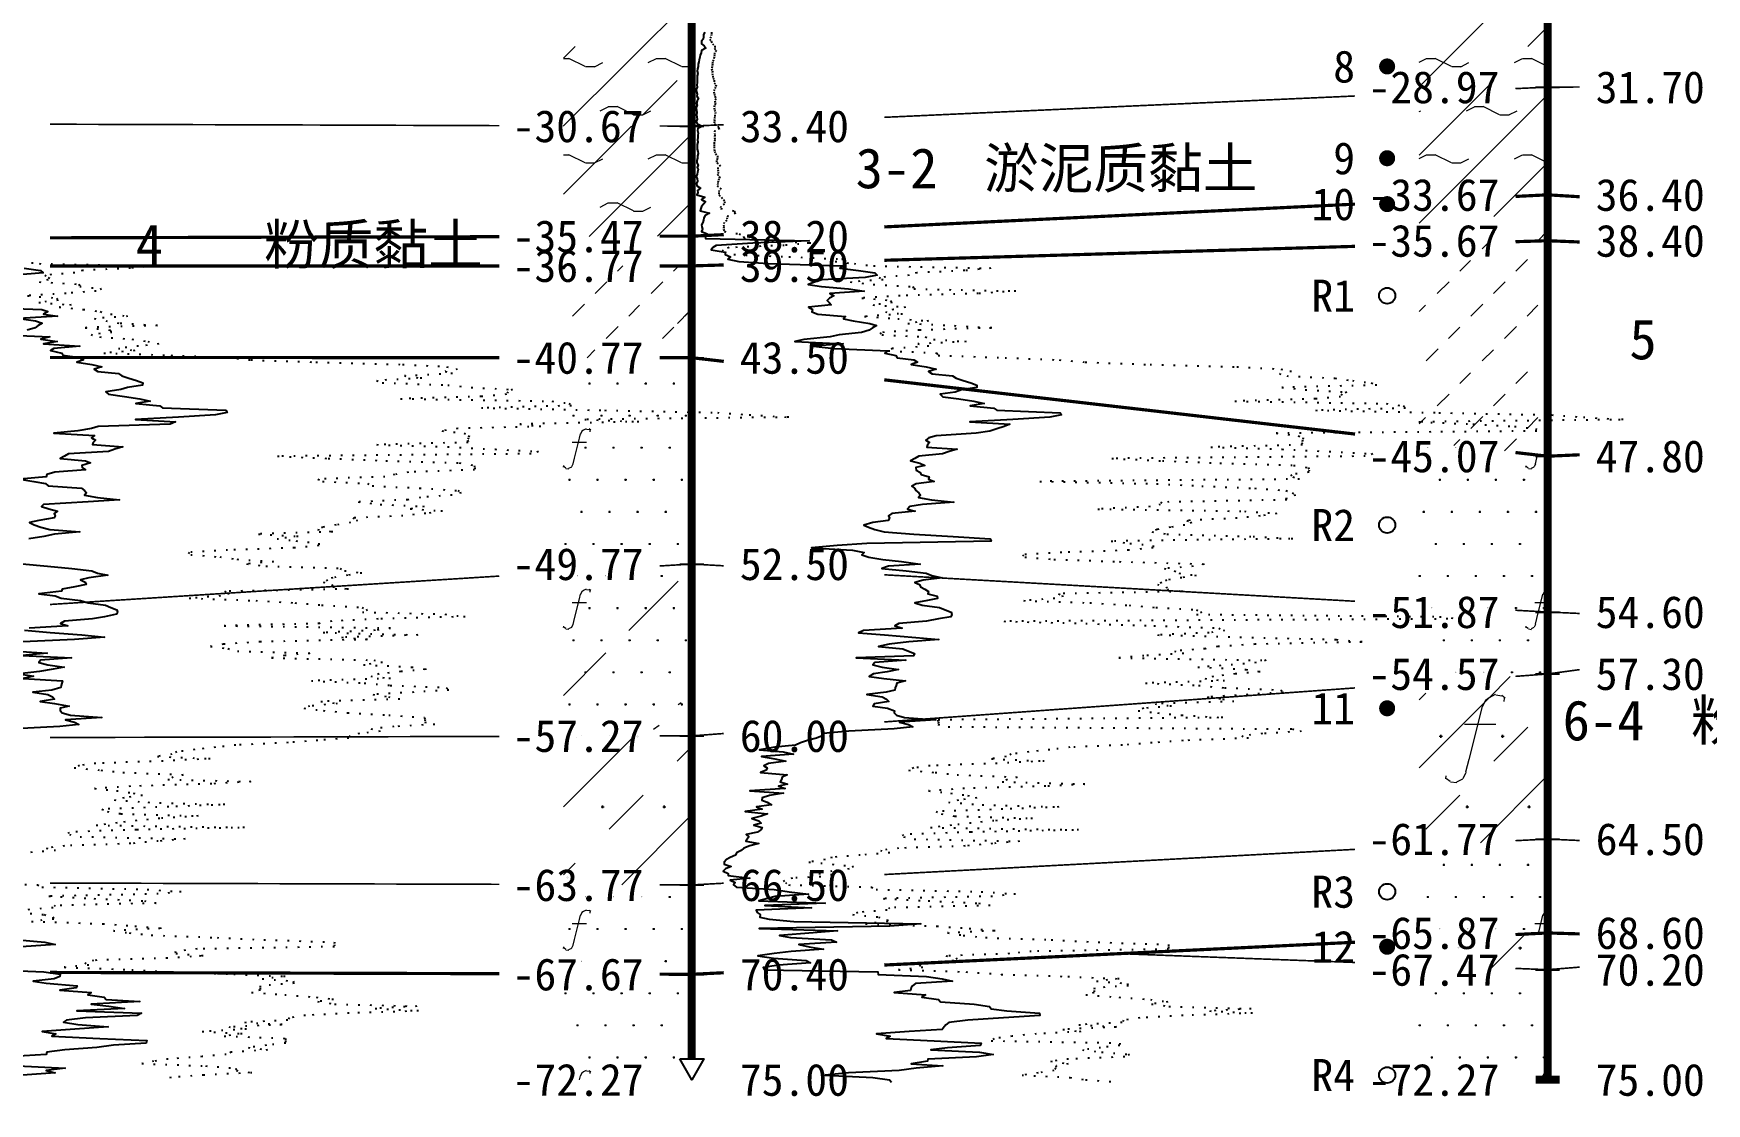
# Model space of a CAD drawing. Extents: x -37 to 3540, y -1485 to 297.
# Drawn here: x 554.8 to 659.1, y 109.1 to 175.8 of the extents above; entities that cross this region are included whole.
import ezdxf
from ezdxf.enums import TextEntityAlignment as Align

# ---------------------------------------------------------------- set-up
doc = ezdxf.new("R2010")
doc.units = 0
doc.linetypes.add('DOT', pattern=[6.35, 0, -6.35])
doc.layers.get('0').update_dxf_attribs({"linetype": 'CONTINUOUS'})
for name, color, linetype in [('CURVE', 200, 'CONTINUOUS'), ('HOLE', 41, 'CONTINUOUS'), ('SAMPLE', 1, 'CONTINUOUS'), ('STRATUM', 241, 'CONTINUOUS')]:
    doc.layers.add(name, color=color, linetype=linetype)
doc.layers.add('HATCH', color=7, linetype='CONTINUOUS', lineweight=13)
doc.styles.add('ST', font='')
doc.styles.get('ST').set_extended_font_data('SimSun')
pattern_1 = [(45, (468.7487, 0), (-4.24264, 4.24264), [10, 0]), (45, (469.8097, -3.182), (-2.12132, 6.36396), [3, -3]), (26.565, (469.8228, -0.2536), (5.999823, 5.999812), [0.567, -12.849]), (0, (469.256, -0.2536), (0, 6), [0.567, -5.433]), (26.565, (467.1674, 0), (5.999823, 5.999812), [0.567, -12.849]), (0, (467.6745, 0.2536), (0, 6), [0.567, -5.433]), (153.435, (469.2558, -0.2536), (-5.999818, -5e-06), [1.134, -12.2826]), (26.565, (472.8228, 2.7464), (5.999823, 5.999812), [0.567, -12.849]), (0, (472.256, 2.7464), (0, 6), [0.567, -5.433]), (26.565, (470.1674, 3), (5.999823, 5.999812), [0.567, -12.849]), (0, (470.6745, 3.2536), (0, 6), [0.567, -5.433]), (153.435, (472.2558, 2.7464), (-5.999818, -5e-06), [1.134, -12.2826])]
pattern_2 = [(45, (468.7487, 0), (-2.12132, 2.12132), [10, 0]), (26.565, (469.8228, -0.2536), (5.999823, 5.999812), [0.567, -12.849]), (0, (469.256, -0.2536), (0, 6), [0.567, -5.433]), (26.565, (467.1674, 0), (5.999823, 5.999812), [0.567, -12.849]), (0, (467.6745, 0.2536), (0, 6), [0.567, -5.433]), (153.435, (469.2558, -0.2536), (-5.999818, -5e-06), [1.134, -12.2826]), (26.565, (472.8228, 2.7464), (5.999823, 5.999812), [0.567, -12.849]), (0, (472.256, 2.7464), (0, 6), [0.567, -5.433]), (26.565, (470.1674, 3), (5.999823, 5.999812), [0.567, -12.849]), (0, (470.6745, 3.2536), (0, 6), [0.567, -5.433]), (153.435, (472.2558, 2.7464), (-5.999818, -5e-06), [1.134, -12.2826])]
pattern_3 = [(45, (468.7487, 0), (-6e-07, 6.99998), [0.9473, -8.9522]), (45, (470.1487, 1.4), (-6e-07, 6.99998), [0.9869, -8.9126]), (45, (471.5487, 2.8), (-6e-07, 6.99998), [1.06018, -8.83931]), (45, (472.9487, 4.2), (-6e-07, 6.99998), [0.94918, -8.95032]), (45, (474.3487, 5.6), (-6e-07, 6.99998), [1.0365, -8.863]), (45, (472.2487, 0), (-6e-07, 6.99998), [1.01335, -8.88615]), (45, (473.6487, 1.4), (-6e-07, 6.99998), [1.07896, -12.12037]), (45, (475.0487, 2.8), (-6e-07, 6.99998), [0.99882, -8.90067]), (45, (469.4487, 4.2), (-4e-07, 6.99998), [1.05533, -8.84416]), (45, (470.8487, 5.6), (-4e-07, 6.99998), [1.0365, -8.863])]
pattern_4 = [(82.875, (467.914, -1.206), (0.000369, 10.0001764), [0.0893, -80.5337]), (143.13, (468.015, -1.2818), (-29.999964, 20.000054), [0.12627, -49.87373]), (172.875, (468.1923, -1.304), (-70.0002457, 9.9996603), [0.17857, -80.44443]), (206.565, (468.3707, -1.2147), (-9.999705, -9.99969), [0.19954, -22.16046]), (243.435, (468.46, -1.0363), (9e-06, -9.9997), [0.19954, -22.16146]), (255.964, (468.5493, -0.679), (-0.0002, -9.999501), [0.36813, -40.86287]), (255.964, (468.8593, 0.561), (-0.0002, -9.999501), [1.27838, -39.95262]), (255.964, (468.9278, 0.835), (-0.0002, -9.999501), [0.28235, -40.94865]), (216.87, (469.118, 1.0892), (-9.999982, -10.000018), [0.12627, -49.87373]), (243.435, (469.017, 1.0135), (9e-06, -9.9997), [0.19954, -22.16146]), (206.565, (469.2965, 1.1785), (-9.999705, -9.99969), [0.19954, -22.16046]), (172.875, (469.4737, 1.1563), (-70.0002457, 9.9996603), [0.17857, -80.44443]), (143.13, (469.5747, 1.0806), (-29.999964, 20.000054), [0.12627, -49.87373]), (82.875, (469.5636, 0.992), (0.000369, 10.0001764), [0.0893, -80.5337]), (0, (468.419, 0.34), (0, 10), [0.89286, -9.10714]), (0, (468.7737, 0), (1, 2), [0, -1.75]), (0, (468.7487, 0.025), (1, 2), [0, -1.75]), (0, (468.7487, 0), (1, 2), [0, -1.75]), (0, (468.7237, 0), (1, 2), [0, -1.75]), (0, (468.7487, -0.025), (1, 2), [0, -1.75])]
pattern_5 = [(45, (468.7487, 0), (-4.24264, 4.24264), [10, 0]), (45, (469.8097, -3.182), (-2.12132, 6.36396), [3, -3])]
pattern_6 = [(82.875, (466.9125, -2.6533), (0.000812, 22.000388), [0.1964, -177.1742]), (143.13, (467.1348, -2.82), (-65.99992, 44.00012), [0.2778, -109.7222]), (172.875, (467.5246, -2.8687), (-154.00054, 21.999253), [0.3929, -176.9777]), (206.565, (467.917, -2.672), (-21.99935, -21.9993), [0.439, -48.753]), (243.435, (468.114, -2.28), (2e-05, -21.99933), [0.439, -48.7552]), (255.964, (468.31, -1.494), (-0.00044, -21.9989), [0.8099, -89.8983]), (255.964, (468.992, 1.2344), (-0.00044, -21.9989), [2.8124, -87.8958]), (255.964, (469.1427, 1.837), (-0.00044, -21.9989), [0.6212, -90.087]), (216.87, (469.5613, 2.3963), (-21.99996, -22.00004), [0.2778, -109.7222]), (243.435, (469.339, 2.23), (2e-05, -21.99933), [0.439, -48.7552]), (206.565, (469.954, 2.593), (-21.99935, -21.9993), [0.439, -48.753]), (172.875, (470.3437, 2.544), (-154.00054, 21.999253), [0.3929, -176.9777]), (143.13, (470.566, 2.3772), (-65.99992, 44.00012), [0.2778, -109.7222]), (82.875, (470.5416, 2.1823), (0.000812, 22.000388), [0.1964, -177.1742]), (0, (468.023, 0.748), (0, 22), [1.9643, -20.0357]), (0, (468.8037, 0), (2.2, 4.4), [0, -3.85]), (0, (468.7487, 0.055), (2.2, 4.4), [0, -3.85]), (0, (468.7487, 0), (2.2, 4.4), [0, -3.85]), (0, (468.6937, 0), (2.2, 4.4), [0, -3.85]), (0, (468.7487, -0.055), (2.2, 4.4), [0, -3.85])]

# ---------------------------------------------------------------- blocks, each defined once
blk = doc.blocks.new('SampleSoilUndisturbed')
at = {"const_width": 0.5}
blk.add_lwpolyline([(-0.25, 0, 1), (0.25, 0, 1)], format="xyb", close=True, dxfattribs=at)
blk = doc.blocks.new('SampleSoilDisturbed')
blk.add_circle((0, 0), 0.5)

msp = doc.modelspace()

# ---------------------------------------------------------------- hatches: boundary and pattern name
at = {"layer": 'HATCH'}
h = msp.add_hatch(dxfattribs=at)
h.set_pattern_fill('YNFNT', color=251, style=0)
h.set_pattern_definition(pattern_1)
h.paths.add_polyline_path([(649.23, 191.76), (641.23, 191.05), (641.23, 172.11), (649.23, 172.47)])
h.paths.add_polyline_path([(637.16, 170.98), (646.71, 170.98), (646.71, 173.91), (637.16, 173.91)], flags=9)
h.paths.add_polyline_path([(637.16, 190.27), (646.71, 190.27), (646.71, 193.19), (637.16, 193.19)], flags=9)
h = msp.add_hatch(dxfattribs=at)
h.set_pattern_fill('YNFNT', color=251, style=0)
h.set_pattern_definition(pattern_1)
h.paths.add_polyline_path([(595.88, 187.04), (595.13, 187.04), (587.88, 187.04), (587.88, 170.06), (595.88, 170.04)])
h.paths.add_polyline_path([(583.81, 168.55), (593.37, 168.55), (593.37, 171.48), (583.81, 171.48)], flags=9)
h.paths.add_polyline_path([(583.81, 185.55), (593.37, 185.55), (593.37, 188.48), (583.81, 188.48)], flags=9)
h = msp.add_hatch(dxfattribs=at)
h.set_pattern_fill('YNNT', color=251, style=0)
h.set_pattern_definition(pattern_2)
h.paths.add_polyline_path([(649.23, 172.47), (641.23, 172.11), (641.23, 165.37), (649.23, 165.76)])
h.paths.add_polyline_path([(637.16, 164.27), (646.71, 164.27), (646.71, 167.2), (637.16, 167.2)], flags=9)
h.paths.add_polyline_path([(637.16, 170.98), (646.71, 170.98), (646.71, 173.91), (637.16, 173.91)], flags=9)
h = msp.add_hatch(dxfattribs=at)
h.set_pattern_fill('YNNT', color=251, style=0)
h.set_pattern_definition(pattern_2)
h.paths.add_polyline_path([(595.88, 170.04), (587.88, 170.06), (587.88, 163.16), (595.88, 163.18)])
h.paths.add_polyline_path([(583.81, 161.69), (593.37, 161.69), (593.37, 164.63), (583.81, 164.63)], flags=9)
h.paths.add_polyline_path([(583.81, 168.55), (593.37, 168.55), (593.37, 171.48), (583.81, 171.48)], flags=9)
h = msp.add_hatch(dxfattribs=at)
h.set_pattern_fill('FZNT', color=32, style=0)
h.set_pattern_definition(pattern_5)
h.paths.add_polyline_path([(649.23, 165.76), (641.23, 165.37), (641.23, 162.66), (649.23, 162.9)])
h.paths.add_polyline_path([(637.16, 161.41), (646.71, 161.41), (646.71, 164.34), (637.16, 164.34)], flags=9)
h.paths.add_polyline_path([(637.16, 164.27), (646.71, 164.27), (646.71, 167.2), (637.16, 167.2)], flags=9)
h = msp.add_hatch(dxfattribs=at)
h.set_pattern_fill('NZFT', color=52, style=0)
h.set_pattern_definition(pattern_3)
h.paths.add_polyline_path([(649.23, 162.9), (641.23, 162.66), (641.23, 150.39), (649.23, 149.47)])
h.paths.add_polyline_path([(637.16, 147.98), (646.71, 147.98), (646.71, 150.91), (637.16, 150.91)], flags=9)
h.paths.add_polyline_path([(637.16, 161.41), (646.71, 161.41), (646.71, 164.34), (637.16, 164.34)], flags=9)
h = msp.add_hatch(dxfattribs=at)
h.set_pattern_fill('NZFT', color=52, style=0)
h.set_pattern_definition(pattern_3)
h.paths.add_polyline_path([(595.88, 161.33), (595.13, 161.33), (587.88, 161.33), (587.88, 155.61), (595.88, 155.61)])
h.paths.add_polyline_path([(583.81, 154.12), (593.37, 154.12), (593.37, 157.06), (583.81, 157.06)], flags=9)
h.paths.add_polyline_path([(583.81, 159.84), (593.37, 159.84), (593.37, 162.77), (583.81, 162.77)], flags=9)
h = msp.add_hatch(dxfattribs=at)
h.set_pattern_fill('FS', color=142, style=0)
h.set_pattern_definition(pattern_4)
h.paths.add_polyline_path([(595.88, 155.61), (595.13, 155.61), (587.88, 155.61), (587.88, 142.25), (595.88, 142.75)])
h.paths.add_polyline_path([(583.81, 141.27), (593.37, 141.27), (593.37, 144.2), (583.81, 144.2)], flags=9)
h.paths.add_polyline_path([(583.81, 154.12), (593.37, 154.12), (593.37, 157.06), (583.81, 157.06)], flags=9)
h = msp.add_hatch(dxfattribs=at)
h.set_pattern_fill('FS', color=142, style=0)
h.set_pattern_definition(pattern_4)
h.paths.add_polyline_path([(649.23, 149.47), (641.23, 150.39), (641.23, 140.21), (649.23, 139.76)])
h.paths.add_polyline_path([(637.16, 138.27), (646.71, 138.27), (646.71, 141.2), (637.16, 141.2)], flags=9)
h.paths.add_polyline_path([(637.16, 147.98), (646.71, 147.98), (646.71, 150.91), (637.16, 150.91)], flags=9)
h = msp.add_hatch(dxfattribs=at)
h.set_pattern_fill('FS', color=142, style=0)
h.set_pattern_definition(pattern_4)
h.paths.add_polyline_path([(595.88, 142.75), (587.88, 142.25), (587.88, 132.02), (595.88, 132.04)])
h.paths.add_polyline_path([(583.82, 130.56), (593.37, 130.56), (593.37, 133.46), (583.82, 133.46)], flags=9)
h.paths.add_polyline_path([(583.81, 141.27), (593.37, 141.27), (593.37, 144.2), (583.81, 144.2)], flags=9)
h = msp.add_hatch(dxfattribs=at)
h.set_pattern_fill('SZFT', color=142, scale=2.2, style=0)
h.set_pattern_definition([(45, (468.749, 0), (-2e-06, 15.39996), [4.3383, -17.4406]), (45, (474.937, 6.223), (-2e-06, 15.39996), [4.3861, -17.3928]), (45, (479.897, 11.181), (-2e-06, 15.39996), [3.9899, -17.789]), (26.565, (468.749, 7.7), (15.4, 15.4), [0.2123, -34.2231]), (36.8699, (470.2887, 9.24), (15.4, 15.4), [0.435, -76.565]), (315, (476.449, 15.347), (15.39996, 3e-06), [0.0727, -21.7062]), (26.565, (476.449, 0), (15.4, 15.4), [0.3184, -34.117]), (26.565, (477.989, 1.54), (15.4, 15.4), [0.2316, -34.2038]), (90, (478.759, 2.31), (-15.4, -1e-06), [0.0633, -15.3367]), (26.565, (479.529, 3.08), (15.4, 15.4), [0.2002, -68.6707]), (36.8699, (481.0687, 4.62), (15.4, 15.4), [0.2435, -76.7565]), (45, (482.609, 6.16), (-5e-07, 15.39996), [0.24, -21.5388]), (315, (483.96, 7.805), (15.39996, 3e-06), [0.0727, -21.7062]), (36.8699, (471.8287, 10.78), (15.4, 15.4), [0.2249, -76.7751]), (53.1301, (473.3687, 12.32), (30.8, 46.2), [0.2956, -76.7044]), (53.1301, (474.9087, 13.86), (30.8, 46.2), [0.2777, -76.7223])])
h.paths.add_polyline_path([(595.88, 142.75), (587.88, 142.25), (587.88, 132.02), (595.88, 132.04)])
h.paths.add_polyline_path([(583.82, 130.56), (593.37, 130.56), (593.37, 133.46), (583.82, 133.46)], flags=9)
h.paths.add_polyline_path([(583.81, 141.27), (593.37, 141.27), (593.37, 144.2), (583.81, 144.2)], flags=9)
h = msp.add_hatch(dxfattribs=at)
h.set_pattern_fill('FS', color=142, style=0)
h.set_pattern_definition(pattern_4)
h.paths.add_polyline_path([(649.23, 139.76), (641.23, 140.21), (641.23, 135.32), (649.23, 135.9)])
h.paths.add_polyline_path([(637.16, 134.42), (646.71, 134.42), (646.71, 137.32), (637.16, 137.32)], flags=9)
h.paths.add_polyline_path([(637.16, 138.27), (646.71, 138.27), (646.71, 141.2), (637.16, 141.2)], flags=9)
h = msp.add_hatch(dxfattribs=at)
h.set_pattern_fill('FZNT', color=32, style=0)
h.set_pattern_definition(pattern_5)
h.paths.add_polyline_path([(649.23, 135.9), (641.23, 135.32), (641.23, 125.18), (649.23, 125.61)])
h.paths.add_polyline_path([(637.16, 124.12), (646.71, 124.12), (646.71, 127.06), (637.16, 127.06)], flags=9)
h.paths.add_polyline_path([(637.16, 134.42), (646.71, 134.42), (646.71, 137.32), (637.16, 137.32)], flags=9)
h = msp.add_hatch(dxfattribs=at)
h.set_pattern_fill('FS', color=32, scale=2.2, style=0)
h.set_pattern_definition(pattern_6)
h.paths.add_polyline_path([(649.23, 135.9), (641.23, 135.32), (641.23, 125.18), (649.23, 125.61)])
h.paths.add_polyline_path([(637.16, 124.12), (646.71, 124.12), (646.71, 127.06), (637.16, 127.06)], flags=9)
h.paths.add_polyline_path([(637.16, 134.42), (646.71, 134.42), (646.71, 137.32), (637.16, 137.32)], flags=9)
h = msp.add_hatch(dxfattribs=at)
h.set_pattern_fill('FZNT', color=32, style=0)
h.set_pattern_definition(pattern_5)
h.paths.add_polyline_path([(595.88, 132.04), (587.88, 132.02), (587.88, 122.78), (595.88, 122.75)])
h.paths.add_polyline_path([(583.81, 121.27), (593.37, 121.27), (593.37, 124.2), (583.81, 124.2)], flags=9)
h.paths.add_polyline_path([(583.82, 130.56), (593.37, 130.56), (593.37, 133.46), (583.82, 133.46)], flags=9)
h = msp.add_hatch(dxfattribs=at)
h.set_pattern_fill('FS', color=32, scale=2.2, style=0)
h.set_pattern_definition(pattern_6)
h.paths.add_polyline_path([(595.88, 132.04), (587.88, 132.02), (587.88, 122.78), (595.88, 122.75)])
h.paths.add_polyline_path([(583.81, 121.27), (593.37, 121.27), (593.37, 124.2), (583.81, 124.2)], flags=9)
h.paths.add_polyline_path([(583.82, 130.56), (593.37, 130.56), (593.37, 133.46), (583.82, 133.46)], flags=9)
h = msp.add_hatch(dxfattribs=at)
h.set_pattern_fill('FS', color=142, style=0)
h.set_pattern_definition(pattern_4)
h.paths.add_polyline_path([(649.23, 125.61), (641.23, 125.18), (641.23, 119.37), (649.23, 119.76)])
h.paths.add_polyline_path([(637.16, 118.27), (646.71, 118.27), (646.71, 121.2), (637.16, 121.2)], flags=9)
h.paths.add_polyline_path([(637.16, 124.12), (646.71, 124.12), (646.71, 127.06), (637.16, 127.06)], flags=9)
h = msp.add_hatch(dxfattribs=at)
h.set_pattern_fill('FS', color=142, style=0)
h.set_pattern_definition(pattern_4)
h.paths.add_polyline_path([(595.88, 122.75), (587.88, 122.78), (587.88, 117.21), (595.88, 117.18)])
h.paths.add_polyline_path([(583.81, 115.69), (593.37, 115.69), (593.37, 118.63), (583.81, 118.63)], flags=9)
h.paths.add_polyline_path([(583.81, 121.27), (593.37, 121.27), (593.37, 124.2), (583.81, 124.2)], flags=9)
h = msp.add_hatch(dxfattribs=at)
h.set_pattern_fill('FZNT', color=32, style=0)
h.set_pattern_definition(pattern_5)
h.paths.add_polyline_path([(649.23, 119.76), (641.23, 119.37), (641.23, 117.77), (649.23, 117.47)])
h.paths.add_polyline_path([(637.16, 115.98), (646.71, 115.98), (646.71, 118.91), (637.16, 118.91)], flags=9)
h.paths.add_polyline_path([(637.16, 118.27), (646.71, 118.27), (646.71, 121.2), (637.16, 121.2)], flags=9)
h = msp.add_hatch(dxfattribs=at)
h.set_pattern_fill('FS', color=32, scale=2.2, style=0)
h.set_pattern_definition(pattern_6)
h.paths.add_polyline_path([(649.23, 119.76), (641.23, 119.37), (641.23, 117.77), (649.23, 117.47)])
h.paths.add_polyline_path([(637.16, 115.98), (646.71, 115.98), (646.71, 118.91), (637.16, 118.91)], flags=9)
h.paths.add_polyline_path([(637.16, 118.27), (646.71, 118.27), (646.71, 121.2), (637.16, 121.2)], flags=9)
h = msp.add_hatch(dxfattribs=at)
h.set_pattern_fill('FS', color=142, style=0)
h.set_pattern_definition(pattern_4)
h.paths.add_polyline_path([(649.23, 117.47), (641.23, 117.77), (641.23, 110.61), (649.23, 110.61)])
h.paths.add_polyline_path([(637.16, 109.13), (646.71, 109.13), (646.71, 112.03), (637.16, 112.03)], flags=9)
h.paths.add_polyline_path([(637.16, 115.98), (646.71, 115.98), (646.71, 118.91), (637.16, 118.91)], flags=9)
h = msp.add_hatch(dxfattribs=at)
h.set_pattern_fill('FS', color=142, style=0)
h.set_pattern_definition(pattern_4)
h.paths.add_polyline_path([(595.88, 117.18), (587.88, 117.21), (587.88, 110.61), (595.88, 110.61), (595.13, 111.91), (595.88, 111.91)])
h.paths.add_polyline_path([(583.82, 109.13), (593.37, 109.13), (593.37, 112.03), (583.82, 112.03)], flags=9)
h.paths.add_polyline_path([(583.81, 115.69), (593.37, 115.69), (593.37, 118.63), (583.81, 118.63)], flags=9)

# ---------------------------------------------------------------- linework, layer by layer
at = {"layer": 'CURVE', "color": 30, "linetype": 'Continuous'}
for points in [[(596.69, 175.9), (596.61, 175.76), (596.61, 175.61), (596.6, 175.47), (596.5, 175.33), (596.5, 175.18), (596.65, 175.04), (596.77, 174.9), (596.5, 174.75), (596.47, 174.61), (596.4, 174.47), (596.38, 174.33), (596.34, 174.18), (596.32, 174.04), (596.28, 173.9), (596.29, 173.76), (596.24, 173.61), (596.22, 173.47), (596.27, 173.33), (596.21, 173.18), (596.21, 173.04), (596.23, 172.9), (596.21, 172.75), (596.19, 172.61), (596.21, 172.47), (596.16, 172.33), (596.18, 172.18), (596.23, 172.04), (596.19, 171.9), (596.3, 171.75), (596.21, 171.61), (596.18, 171.47), (596.22, 171.33), (596.14, 171.18), (596.18, 171.04), (596.2, 170.9), (596.18, 170.75), (596.2, 170.61), (596.22, 170.47), (596.15, 170.33), (596.21, 170.18), (596.56, 170.04), (596.27, 169.9), (596.25, 169.76), (596.29, 169.61), (596.26, 169.47), (596.26, 169.33), (596.25, 169.18), (596.26, 169.04), (596.22, 168.9), (596.23, 168.76), (596.22, 168.61), (596.27, 168.47), (596.28, 168.33), (596.24, 168.18), (596.25, 168.04), (596.2, 167.9), (596.2, 167.75), (596.28, 167.61), (596.23, 167.47), (596.29, 167.33), (596.25, 167.18), (596.23, 167.04), (596.15, 166.9), (596.21, 166.75), (596.24, 166.61), (596.18, 166.47), (596.19, 166.33), (596.42, 166.18), (596.24, 166.04), (596.26, 165.9), (596.2, 165.75), (596.7, 165.61), (596.48, 165.47), (596.73, 165.33), (596.62, 165.18), (596.48, 165.04), (596.44, 164.9), (596.4, 164.76), (596.99, 164.61), (596.71, 164.47), (596.64, 164.33), (596.61, 164.18), (596.58, 164.04), (596.49, 163.9), (596.51, 163.76), (596.56, 163.61), (596.48, 163.47), (596.85, 163.33), (596.72, 163.18), (596.75, 163.04), (603.2, 162.9), (599.69, 162.75), (597.4, 162.61), (597.19, 162.47), (597.09, 162.33), (597.97, 162.18), (597.97, 162.04), (598.3, 161.9), (598.14, 161.75), (598.81, 161.61), (600.65, 161.47), (605.27, 161.33), (605.11, 161.18), (606.27, 161.04), (607.29, 160.9), (607.45, 160.75), (606.69, 160.61), (603.99, 160.47), (603.6, 160.33), (603.13, 160.18), (603.98, 160.04), (605.65, 159.9), (606.63, 159.76), (604.5, 159.61), (604.73, 159.47), (604.47, 159.33), (604.32, 159.18), (604.44, 159.04), (604.57, 158.9), (603.16, 158.76), (603.4, 158.61), (603.36, 158.47), (603.74, 158.33), (605.47, 158.18), (605.34, 158.04), (605.95, 157.9), (606.98, 157.75), (607.39, 157.61), (607.14, 157.47), (606.95, 157.33), (606.46, 157.18), (605.07, 157.04), (604.51, 156.9), (602.87, 156.75), (602.31, 156.61), (605.32, 156.47), (603.48, 156.33), (604.73, 156.18), (608.11, 156.04), (607.91, 155.9), (608.61, 155.75), (608.68, 155.61), (609.72, 155.47), (609.96, 155.33), (609.55, 155.18), (610.49, 155.04), (611.11, 154.9), (610.63, 154.76), (610.86, 154.61), (612.14, 154.47), (612.36, 154.33), (612.8, 154.18), (613.27, 154.04), (613.66, 153.9), (613.65, 153.76), (612.7, 153.61), (612.3, 153.47), (611.36, 153.33), (611.53, 153.18), (612.53, 153.04), (613.47, 152.9), (614.12, 152.75), (613.24, 152.61), (614.72, 152.47), (614.89, 152.33), (618.84, 152.18), (618.93, 152.04), (618.2, 151.9), (615.89, 151.75), (613.21, 151.61), (615.71, 151.47), (615.36, 151.33), (614.89, 151.18), (614.46, 151.04), (613.61, 150.9), (611.12, 150.75), (610.66, 150.61), (610.47, 150.47), (610.71, 150.33), (610.58, 150.18), (610.53, 150.04), (612.42, 149.9), (611.92, 149.76), (611.52, 149.61), (610.04, 149.47), (609.79, 149.33), (609.51, 149.18), (610.1, 149.04), (610.41, 148.9), (609.86, 148.76), (609.88, 148.61), (610.09, 148.47), (610.19, 148.33), (610.69, 148.18), (610.64, 148.04), (610.99, 147.9), (609.87, 147.75), (609.6, 147.61), (609.76, 147.47), (609.85, 147.33), (610.03, 147.18), (610.15, 147.04), (610.02, 146.9), (610.83, 146.75), (612.22, 146.61), (610.26, 146.47), (609.48, 146.33), (609.34, 146.18), (609.8, 146.04), (608.35, 145.9), (608.14, 145.75), (608.21, 145.61), (608.13, 145.47), (607.18, 145.33), (606.6, 145.18), (606.89, 145.04), (607.3, 144.9), (607.87, 144.76), (609.73, 144.61), (612.17, 144.47), (614.49, 144.33), (614.55, 144.18), (606.79, 144.04), (604.94, 143.9), (603.34, 143.76), (605.9, 143.61), (606.62, 143.47), (606.49, 143.33), (606.92, 143.18), (607.8, 143.04), (608.95, 142.9), (610.12, 142.75), (608.14, 142.61), (607.73, 142.47), (609.25, 142.33), (610.49, 142.18), (610.85, 142.04), (611.49, 141.9), (610.3, 141.75), (609.79, 141.61), (610.08, 141.47), (610.14, 141.33), (610.42, 141.18), (610.63, 141.04), (610.6, 140.9), (611.19, 140.75), (611.21, 140.61), (610.58, 140.47), (609.79, 140.33), (610.25, 140.18), (611.33, 140.04), (611.68, 139.9), (612.05, 139.76), (612.09, 139.61), (612.03, 139.47), (611.27, 139.33), (610.52, 139.18), (608.79, 139.04), (608.54, 138.9), (609, 138.76), (606.59, 138.61), (606.28, 138.47), (607.9, 138.33), (609.86, 138.18), (611.28, 138.04), (609.41, 137.9), (608.18, 137.75), (607.53, 137.61), (609.04, 137.47), (609.39, 137.33), (609.76, 137.18), (609.71, 137.04), (606.14, 136.9), (609.22, 136.75), (607.29, 136.61), (607.18, 136.47), (607.75, 136.33), (608.76, 136.18), (608.07, 136.04), (607.22, 135.9), (606.95, 135.75), (607.85, 135.61), (609.21, 135.47), (608.66, 135.33), (608.62, 135.18), (608.57, 135.04), (608.55, 134.9), (608, 134.76), (606.8, 134.61), (607.75, 134.47), (608.03, 134.33), (608.17, 134.18), (607.26, 134.04), (607.16, 133.9), (608.08, 133.76), (608.52, 133.61), (608.51, 133.47), (608.64, 133.33), (609.15, 133.18), (611.1, 133.04), (608.84, 132.9), (609.4, 132.75), (609.67, 132.61), (608.49, 132.47), (605.68, 132.33), (604.07, 132.18), (604.01, 132.04), (603.65, 131.9), (603.09, 131.75), (602.67, 131.61), (602.36, 131.47), (601.06, 131.33), (600.1, 131.18), (601.58, 131.04), (602.22, 130.9), (600.24, 130.75), (601.07, 130.61), (601.75, 130.47), (600.67, 130.33), (600.37, 130.18), (600.58, 130.04), (600.52, 129.9), (600.16, 129.76), (601.82, 129.61), (601.51, 129.47), (601.48, 129.33), (601.39, 129.18), (601.85, 129.04), (601.29, 128.9), (601.7, 128.76), (599.5, 128.61), (601.6, 128.47), (600.73, 128.33), (600.27, 128.18), (600.25, 128.04), (600.59, 127.9), (600.86, 127.75), (599.92, 127.61), (600.28, 127.47), (599.21, 127.33), (600.6, 127.18), (600.21, 127.04), (599.62, 126.9), (600.07, 126.75), (600.21, 126.61), (599.75, 126.47), (600.27, 126.33), (600.18, 126.18), (599.98, 126.04), (599.28, 125.9), (599.44, 125.75), (599.33, 125.61), (599.25, 125.47), (600.07, 125.33), (599.5, 125.18), (599.13, 125.04), (598.97, 124.9), (598.67, 124.76), (598.61, 124.61), (598.28, 124.47), (598.05, 124.33), (597.9, 124.18), (597.91, 124.04), (598.34, 123.9), (597.99, 123.75), (597.85, 123.61), (598.15, 123.47), (598.15, 123.33), (599.51, 123.18), (598.28, 123.04), (598.58, 122.9), (598.49, 122.75), (598.67, 122.61), (601.02, 122.47), (601.96, 122.33), (603.16, 122.18), (601.08, 122.04), (600.61, 121.9), (600.06, 121.76), (604.2, 121.61), (600.43, 121.47), (603.35, 121.33), (599.89, 121.18), (599.96, 121.04), (600.15, 120.9), (600.13, 120.75), (600.7, 120.61), (602.24, 120.47), (610.17, 120.33), (608.23, 120.18), (600.08, 120.04), (604.96, 119.9), (603.45, 119.76), (601.36, 119.61), (602.04, 119.47), (604.6, 119.33), (604.91, 119.18), (602.55, 119.04), (603.2, 118.9), (604.1, 118.75), (602.07, 118.61), (601.03, 118.47), (600, 118.33), (600.98, 118.18), (603.01, 118.04), (603.29, 117.9), (601.29, 117.75), (600.34, 117.61), (600.41, 117.47), (607.48, 117.33), (607.5, 117.18), (610.51, 117.04), (611.5, 116.9), (612.14, 116.76), (609.82, 116.61), (609.65, 116.47), (609.57, 116.33), (609.52, 116.18), (608.49, 116.04), (610.45, 115.9), (610.23, 115.75), (611.26, 115.61), (611.38, 115.47), (613.48, 115.33), (614.45, 115.18), (614.55, 115.04), (615.53, 114.9), (617.56, 114.76), (617.59, 114.61), (615.31, 114.47), (613.09, 114.33), (611.9, 114.18), (611.73, 114.04), (611.61, 113.9), (611.5, 113.75), (609.43, 113.61), (607.39, 113.47), (608.25, 113.33), (608, 113.18), (610.99, 113.04), (613.92, 112.9), (613.87, 112.75), (611.83, 112.61), (610.79, 112.47), (613.81, 112.33), (614.68, 112.18), (613.63, 112.04), (610.59, 111.9), (610.57, 111.76), (609.55, 111.61), (611.54, 111.47), (609.88, 111.33), (608.82, 111.18), (605.65, 111.04), (604.2, 110.9), (607.16, 110.75), (608.2, 110.61), (608.33, 110.47)], [(554.27, 161.19), (555.29, 161.05), (555.45, 160.9), (553.69, 160.76)], [(551.4, 158.76), (555.36, 158.62), (555.74, 158.48), (555.47, 158.33), (556.34, 158.19), (553.95, 158.05), (554.98, 157.9), (555.39, 157.76), (555.14, 157.62), (554.95, 157.48), (554.46, 157.33)], [(552.51, 157.05), (555.87, 156.9), (555.31, 156.76), (556.32, 156.62), (555.48, 156.47), (557.73, 156.33), (556.11, 156.19), (555.91, 156.05), (556.61, 155.9), (556.68, 155.76), (557.72, 155.62), (557.96, 155.47), (557.55, 155.33), (558.49, 155.19), (559.11, 155.05), (558.63, 154.9), (558.86, 154.76), (560.14, 154.62), (560.36, 154.47), (560.8, 154.33), (561.27, 154.19), (561.66, 154.05), (561.65, 153.9), (560.7, 153.76), (560.3, 153.62), (559.36, 153.48), (559.53, 153.33), (560.53, 153.19), (561.47, 153.05), (562.12, 152.9), (561.24, 152.76), (562.72, 152.62), (562.89, 152.48), (566.84, 152.33), (566.93, 152.19), (566.2, 152.05), (563.89, 151.9), (561.21, 151.76), (563.71, 151.62), (563.36, 151.47), (558.89, 151.33), (558.46, 151.19), (557.61, 151.05), (556.12, 150.9), (558.66, 150.76), (558.47, 150.62), (558.71, 150.47), (558.58, 150.33), (558.53, 150.19), (560.42, 150.05), (559.92, 149.9), (559.52, 149.76), (557.04, 149.62), (556.79, 149.47), (556.51, 149.33), (558.1, 149.19), (558.41, 149.05), (557.86, 148.9), (557.88, 148.76), (558.09, 148.62), (556.19, 148.48), (555.69, 148.33), (555.64, 148.19), (553.99, 148.05), (554.87, 147.9), (555.6, 147.76), (555.76, 147.62), (557.85, 147.48), (558.03, 147.33), (558.15, 147.19), (558.02, 147.05), (558.83, 146.9), (560.22, 146.76), (558.26, 146.62), (555.48, 146.47), (555.34, 146.33), (555.8, 146.19), (556.35, 146.05), (556.14, 145.9), (556.21, 145.76), (556.13, 145.62), (555.18, 145.47), (554.6, 145.33), (554.89, 145.19), (555.3, 145.05), (555.87, 144.9), (557.73, 144.76), (556.17, 144.62), (555.49, 144.47), (554.55, 144.33)], [(554.14, 142.76), (555.73, 142.62), (557.25, 142.48), (558.49, 142.33), (558.85, 142.19), (559.49, 142.05), (558.3, 141.9), (557.79, 141.76), (558.08, 141.62), (558.14, 141.47), (557.42, 141.33), (556.63, 141.19), (556.6, 141.05), (555.19, 140.9), (556.21, 140.76), (556.58, 140.62), (557.79, 140.47), (558.25, 140.33), (559.33, 140.19), (559.68, 140.05), (560.05, 139.9), (560.09, 139.76), (560.03, 139.62), (559.27, 139.47), (558.52, 139.33), (556.79, 139.19), (556.54, 139.05), (557, 138.9), (554.59, 138.76)], [(554.28, 138.62), (555.9, 138.48), (557.86, 138.33), (559.28, 138.19), (557.41, 138.05), (554.18, 137.9)], [(553.76, 137.33), (555.71, 137.19), (554.14, 137.05), (557.22, 136.9), (555.29, 136.76), (555.18, 136.62), (555.75, 136.47), (556.76, 136.33), (556.07, 136.19), (555.22, 136.05), (553.95, 135.9), (554.85, 135.76), (554.21, 135.62), (556.66, 135.47), (556.62, 135.33), (556.57, 135.19), (556.55, 135.05), (556, 134.9), (554.8, 134.76), (555.75, 134.62), (556.03, 134.47), (556.17, 134.33), (555.26, 134.19), (556.16, 134.05), (557.08, 133.9), (556.52, 133.76), (556.51, 133.62), (556.64, 133.48), (557.15, 133.33), (559.1, 133.19), (556.84, 133.05), (557.4, 132.9), (557.67, 132.76), (556.49, 132.62), (553.68, 132.48)], [(553.91, 119.33), (555.55, 119.19), (556.2, 119.05), (554.1, 118.9)], [(552.48, 117.47), (555.5, 117.33), (556.51, 117.19), (556.5, 117.05), (556.14, 116.9), (554.82, 116.76), (555.65, 116.62), (557.57, 116.47), (557.52, 116.33), (556.49, 116.19), (558.45, 116.05), (558.23, 115.9), (559.26, 115.76), (559.38, 115.62), (561.48, 115.48), (558.45, 115.33), (559.55, 115.19), (560.53, 115.05), (557.56, 114.9), (561.59, 114.76), (561.31, 114.62), (558.09, 114.47), (556.9, 114.33), (556.73, 114.19), (557.61, 114.05), (559.5, 113.9), (557.43, 113.76), (555.39, 113.62), (556.25, 113.48), (556, 113.33), (558.99, 113.19), (561.92, 113.05), (561.87, 112.9), (559.83, 112.76), (558.79, 112.62), (556.81, 112.47), (555.68, 112.33), (555.63, 112.19), (553.59, 112.05)], [(553.88, 111.47), (556.82, 111.33), (555.65, 111.19), (556.2, 111.05), (554.16, 110.9)]]:
    msp.add_lwpolyline(points, dxfattribs=at)
at = {"layer": 'CURVE', "color": 100, "linetype": 'DOT', "ltscale": 0.1}
for points in [[(597.12, 175.9), (597.11, 175.76), (597.07, 175.61), (597.02, 175.47), (597.09, 175.33), (597.17, 175.18), (597.32, 175.04), (597.31, 174.9), (597.42, 174.75), (597.3, 174.61), (597.31, 174.47), (597.28, 174.33), (597.24, 174.18), (597.17, 174.04), (597.17, 173.9), (597.15, 173.76), (597.11, 173.61), (597.17, 173.47), (597.15, 173.33), (597.19, 173.18), (597.21, 173.04), (597.27, 172.9), (597.29, 172.75), (597.4, 172.61), (597.36, 172.47), (597.3, 172.33), (597.25, 172.18), (597.28, 172.04), (597.33, 171.9), (597.4, 171.75), (597.32, 171.61), (597.36, 171.47), (597.3, 171.33), (597.27, 171.18), (597.3, 171.04), (597.36, 170.9), (597.33, 170.75), (597.32, 170.61), (597.27, 170.47), (597.3, 170.33), (597.27, 170.18), (597.51, 170.04), (597.63, 169.9), (597.33, 169.76), (597.3, 169.61), (597.32, 169.47), (597.3, 169.33), (597.32, 169.18), (597.29, 169.04), (597.28, 168.9), (597.27, 168.76), (597.28, 168.61), (597.3, 168.47), (597.37, 168.33), (597.48, 168.18), (597.48, 168.04), (597.42, 167.9), (597.44, 167.75), (597.67, 167.61), (597.5, 167.47), (597.51, 167.33), (597.55, 167.18), (597.47, 167.04), (597.63, 166.9), (597.57, 166.75), (597.53, 166.61), (597.51, 166.47), (597.47, 166.33), (597.71, 166.18), (597.6, 166.04), (597.57, 165.9), (597.57, 165.75), (597.74, 165.61), (597.86, 165.47), (597.95, 165.33), (597.92, 165.18), (597.7, 165.04), (597.67, 164.9), (598.52, 164.76), (598.63, 164.61), (598.13, 164.47), (598.1, 164.33), (598.06, 164.18), (597.9, 164.04), (597.87, 163.9), (597.89, 163.76), (597.86, 163.61), (597.91, 163.47), (598.83, 163.33), (599.11, 163.18), (599.13, 163.04), (600.87, 162.9), (603.3, 162.75), (601.65, 162.61), (598.21, 162.47), (597.77, 162.33), (597.93, 162.18), (598.51, 162.04), (601.94, 161.9), (605.32, 161.75), (604.83, 161.61), (606, 161.47), (607.21, 161.33), (614.53, 161.18), (612.9, 161.04), (609.91, 160.9), (609.43, 160.75), (607.56, 160.61), (607.82, 160.47), (605.76, 160.33), (607.2, 160.18), (609.67, 160.04), (609.73, 159.9), (616.09, 159.76), (613.76, 159.61), (608.88, 159.47), (606.48, 159.33), (608.28, 159.18), (608.38, 159.04), (607.18, 158.9), (609.2, 158.76), (608.45, 158.61), (607.95, 158.47), (609.01, 158.33), (606.66, 158.18), (608.72, 158.04), (610.64, 157.9), (609.35, 157.75), (612.25, 157.61), (614.59, 157.47), (610.07, 157.33), (607.63, 157.18), (607.74, 157.04), (610.44, 156.9), (610.96, 156.75), (612.98, 156.61), (609.97, 156.47), (610.66, 156.33), (608.4, 156.18), (608.14, 156.04), (611.17, 155.9), (611.24, 155.75), (615.41, 155.61), (618.79, 155.47), (620.4, 155.33), (624.45, 155.18), (629.86, 155.04), (632.6, 154.9), (633.27, 154.76), (632.51, 154.61), (632.97, 154.47), (635.97, 154.33), (637.06, 154.18), (638.24, 154.04), (638.59, 153.9), (632.67, 153.76), (634.13, 153.61), (636.71, 153.47), (636.42, 153.33), (636.33, 153.18), (634.77, 153.04), (629.73, 152.9), (639.17, 152.75), (640.23, 152.61), (640.38, 152.47), (634.77, 152.33), (642.45, 152.18), (649.48, 152.04), (651.46, 151.9), (653.94, 151.75), (641.21, 151.61), (644.58, 151.47), (647.17, 151.33), (648.47, 151.18), (649.3, 151.04), (632.31, 150.9), (633.69, 150.75), (634, 150.61), (633.96, 150.47), (633.91, 150.33), (633.95, 150.18), (628.24, 150.04), (632.67, 149.9), (635.62, 149.76), (638.33, 149.61), (637.87, 149.47), (622.07, 149.33), (625.22, 149.18), (628.81, 149.04), (633.39, 148.9), (634.31, 148.76), (634.36, 148.61), (634.35, 148.47), (633.23, 148.33), (633.36, 148.18), (633.76, 148.04), (617.58, 147.9), (624.86, 147.75), (627.67, 147.61), (630.96, 147.47), (632.92, 147.33), (633.31, 147.18), (633.51, 147.04), (632.94, 146.9), (632.98, 146.75), (625.18, 146.61), (625.09, 146.47), (624.46, 146.33), (621.2, 146.18), (630.33, 146.04), (632.35, 145.9), (631.31, 145.75), (629.88, 145.61), (626.75, 145.47), (627.05, 145.33), (626.62, 145.18), (625.72, 145.04), (624.89, 144.9), (624.56, 144.76), (625.5, 144.61), (630.87, 144.47), (633.35, 144.33), (622.03, 144.18), (623.2, 144.04), (624.64, 143.9), (624.64, 143.76), (623.12, 143.61), (618.95, 143.47), (616.5, 143.33), (616.65, 143.18), (618.46, 143.04), (622.53, 142.9), (627.82, 142.75), (627.13, 142.61), (625.34, 142.47), (625.96, 142.33), (626.24, 142.18), (627.32, 142.04), (626.43, 141.9), (625.5, 141.75), (625.18, 141.61), (624.91, 141.47), (625.45, 141.33), (625.51, 141.18), (626.49, 141.04), (618.75, 140.9), (619.03, 140.75), (618.51, 140.61), (616.56, 140.47), (620.7, 140.33), (623.14, 140.18), (624.81, 140.04), (627.34, 139.9), (627.68, 139.76), (627.35, 139.61), (642.5, 139.47), (643.75, 139.33), (615.33, 139.18), (620.44, 139.04), (624.68, 138.9), (628.73, 138.76), (629.1, 138.61), (628.14, 138.47), (624.91, 138.33), (630.8, 138.18), (636.06, 138.04), (637.67, 137.9), (630.99, 137.75), (628.68, 137.61), (627.89, 137.47), (625.97, 137.33), (626.56, 137.18), (624.07, 137.04), (622.51, 136.9), (631.68, 136.75), (631.06, 136.61), (629.6, 136.47), (627.43, 136.33), (630.42, 136.18), (631.32, 136.04), (629.75, 135.9), (628.4, 135.75), (627.87, 135.61), (629.1, 135.47), (624.17, 135.33), (627.47, 135.18), (629.09, 135.04), (632.58, 134.9), (632.74, 134.76), (630.55, 134.61), (628.01, 134.47), (628.97, 134.33), (629.68, 134.18), (624.76, 134.04), (625.79, 133.9), (624.06, 133.76), (623.71, 133.61), (624.91, 133.47), (626.42, 133.33), (628.99, 133.18), (611.23, 133.04), (611.26, 132.9), (611.23, 132.75), (611.87, 132.61), (633.32, 132.47), (633.88, 132.33), (631.45, 132.18), (630.17, 132.04), (630.58, 131.9), (626.51, 131.75), (624.58, 131.61), (622.73, 131.47), (619.46, 131.33), (618.2, 131.18), (616.9, 131.04), (615.79, 130.9), (615.48, 130.75), (614.57, 130.61), (617.86, 130.47), (614.92, 130.33), (610.74, 130.18), (609.72, 130.04), (609.39, 129.9), (611.05, 129.76), (612.42, 129.61), (616.17, 129.47), (615.56, 129.33), (615.23, 129.18), (620.39, 129.04), (617.96, 128.9), (612.89, 128.76), (610.65, 128.61), (612.02, 128.47), (613.07, 128.33), (613.65, 128.18), (612.5, 128.04), (611.88, 127.9), (613.98, 127.75), (618.77, 127.61), (615.28, 127.47), (611.12, 127.33), (611.44, 127.18), (612.29, 127.04), (617.12, 126.9), (614.72, 126.75), (613.29, 126.61), (612.07, 126.47), (610.76, 126.33), (620, 126.18), (613.27, 126.04), (609.01, 125.9), (609.09, 125.75), (609.75, 125.61), (616.31, 125.47), (614.63, 125.33), (612.92, 125.18), (608.78, 125.04), (607.64, 124.9), (608.23, 124.76), (606.39, 124.61), (604.63, 124.47), (604.2, 124.33), (603.19, 124.18), (604.63, 124.04), (605.97, 123.9), (605.7, 123.75), (604.62, 123.61), (603.8, 123.47), (605.4, 123.33), (602.16, 123.18), (601.61, 123.04), (601.72, 122.9), (601.91, 122.75), (607.09, 122.61), (607.37, 122.47), (613.93, 122.33), (616.06, 122.18), (614.63, 122.04), (607.81, 121.9), (610.62, 121.76), (613.76, 121.61), (614.49, 121.47), (608.21, 121.33), (608.07, 121.18), (606.24, 121.04), (605.91, 120.9), (607.52, 120.75), (608.06, 120.61), (608.11, 120.47), (606.72, 120.33), (611.17, 120.18), (613.17, 120.04), (614.8, 119.9), (611.83, 119.76), (612.81, 119.61), (614.19, 119.47), (618.29, 119.33), (621.21, 119.18), (625.61, 119.04), (625.6, 118.9), (625.61, 118.75), (617.05, 118.61), (615.68, 118.47), (611.72, 118.33), (612.42, 118.18), (612.2, 118.04), (610.6, 117.9), (610.05, 117.75), (610.29, 117.61), (608.77, 117.47), (612.97, 117.33), (615.18, 117.18), (619.33, 117.04), (622.53, 116.9), (621.11, 116.76), (623.03, 116.61), (623.1, 116.47), (620.99, 116.33), (620.97, 116.18), (620.97, 116.04), (620.45, 115.9), (622.51, 115.75), (624.47, 115.61), (625.55, 115.47), (624.55, 115.33), (625.62, 115.18), (630.75, 115.04), (628.15, 114.9), (630.84, 114.76), (626.52, 114.61), (623.81, 114.47), (622.8, 114.33), (622.71, 114.18), (620.01, 114.04), (622.36, 113.9), (619.02, 113.75), (620.13, 113.61), (617.36, 113.47), (615.85, 113.33), (614.74, 113.18), (614.55, 113.04), (622.56, 112.9), (622.57, 112.75), (621.37, 112.61), (620.23, 112.47), (621.43, 112.33), (623.17, 112.18), (622.87, 112.04), (619.36, 111.9), (618.24, 111.76), (619.34, 111.61), (618.6, 111.47), (618.57, 111.33), (618.46, 111.18), (617.48, 111.04), (616.47, 110.9), (619.46, 110.75), (620.43, 110.61), (622.45, 110.47)], [(554, 161.62), (555.21, 161.47), (562.53, 161.33), (560.9, 161.19), (557.91, 161.05), (557.43, 160.9), (555.56, 160.76), (555.82, 160.62), (555.76, 160.47), (555.2, 160.33), (557.67, 160.19), (557.73, 160.05), (559.09, 159.9), (558.76, 159.76), (556.88, 159.62), (554.48, 159.47), (556.28, 159.33), (556.38, 159.19), (555.18, 159.05), (557.2, 158.9), (556.45, 158.76), (557.95, 158.62), (559.01, 158.48), (559.66, 158.33), (560.72, 158.19), (558.64, 158.05), (559.35, 157.9), (560.25, 157.76), (562.59, 157.62), (558.07, 157.48), (559.63, 157.33), (559.74, 157.19), (558.44, 157.05), (558.96, 156.9), (560.98, 156.76), (561.97, 156.62), (562.66, 156.47), (561.4, 156.33), (560.14, 156.19), (561.17, 156.05), (559.24, 155.9), (563.41, 155.76), (566.79, 155.62), (568.4, 155.47), (572.45, 155.33), (577.86, 155.19), (580.6, 155.05), (581.27, 154.9), (580.51, 154.76), (580.97, 154.62), (577.97, 154.47), (579.06, 154.33), (576.24, 154.19), (576.59, 154.05), (580.67, 153.9), (582.13, 153.76), (584.71, 153.62), (584.42, 153.48), (584.33, 153.33), (582.77, 153.19), (577.73, 153.05), (587.17, 152.9), (588.23, 152.76), (588.38, 152.62), (582.77, 152.48), (590.45, 152.33), (597.48, 152.19), (599.46, 152.05), (601.94, 151.9), (589.21, 151.76), (592.58, 151.62), (585.17, 151.47), (586.47, 151.33), (581.3, 151.19), (580.31, 151.05), (581.69, 150.9), (582, 150.76), (581.96, 150.62), (581.91, 150.47), (581.95, 150.33), (576.24, 150.19), (580.67, 150.05), (583.62, 149.9), (586.33, 149.76), (585.87, 149.62), (570.07, 149.47), (573.22, 149.33), (576.81, 149.19), (581.39, 149.05), (582.31, 148.9), (582.36, 148.76), (582.35, 148.62), (578.23, 148.48), (577.36, 148.33), (576.76, 148.19), (572.58, 148.05), (572.86, 147.9), (575.67, 147.76), (575.96, 147.62), (578.92, 147.48), (581.31, 147.33), (581.51, 147.19), (580.94, 147.05), (578.98, 146.9), (578.18, 146.76), (575.09, 146.62), (576.46, 146.47), (579.2, 146.33), (578.33, 146.19), (580.35, 146.05), (579.31, 145.9), (577.88, 145.76), (574.75, 145.62), (575.05, 145.47), (574.62, 145.33), (573.72, 145.19), (572.89, 145.05), (572.56, 144.9), (573.5, 144.76), (568.87, 144.62), (571.35, 144.47), (570.03, 144.33), (571.2, 144.19), (572.64, 144.05), (572.64, 143.9), (571.12, 143.76), (566.95, 143.62), (564.5, 143.48), (564.65, 143.33), (566.46, 143.19), (567.53, 143.05), (569.82, 142.9), (568.13, 142.76), (569.34, 142.62), (573.96, 142.48), (574.24, 142.33), (575.32, 142.19), (574.43, 142.05), (573.5, 141.9), (573.18, 141.76), (572.91, 141.62), (573.45, 141.47), (573.51, 141.33), (574.49, 141.19), (566.75, 141.05), (567.03, 140.9), (566.51, 140.76), (564.56, 140.62), (568.7, 140.47), (571.14, 140.33), (572.81, 140.19), (575.34, 140.05), (575.68, 139.9), (575.35, 139.76), (580.5, 139.62), (581.75, 139.47), (576.33, 139.33), (573.44, 139.19), (572.68, 139.05), (566.73, 138.9), (577.1, 138.76), (576.14, 138.62), (572.91, 138.48), (578.8, 138.33), (574.06, 138.19), (575.67, 138.05), (568.99, 137.9), (566.68, 137.76), (565.89, 137.62), (566.97, 137.48), (567.56, 137.33), (572.07, 137.19), (570.51, 137.05), (569.68, 136.9), (576.06, 136.76), (576.6, 136.62), (575.43, 136.47), (578.42, 136.33), (579.32, 136.19), (577.75, 136.05), (576.4, 135.9), (575.87, 135.76), (577.1, 135.62), (572.17, 135.47), (575.47, 135.33), (577.09, 135.19), (580.58, 135.05), (580.74, 134.9), (578.55, 134.76), (576.01, 134.62), (576.97, 134.47), (577.68, 134.33), (572.76, 134.19), (573.79, 134.05), (572.06, 133.9), (571.71, 133.76), (572.91, 133.62), (574.42, 133.48), (576.99, 133.33), (579.23, 133.19), (579.26, 133.05), (579.23, 132.9), (579.87, 132.76), (577.32, 132.62), (575.88, 132.48), (576.45, 132.33), (575.17, 132.19), (574.58, 132.05), (574.51, 131.9), (572.58, 131.76), (570.73, 131.62), (567.46, 131.47), (566.2, 131.33), (564.9, 131.19), (563.79, 131.05), (563.48, 130.9), (562.57, 130.76), (565.86, 130.62), (562.92, 130.47), (558.74, 130.33), (557.72, 130.19), (557.39, 130.05), (559.05, 129.9), (560.42, 129.76), (564.17, 129.62), (563.56, 129.47), (563.23, 129.33), (568.39, 129.19), (565.96, 129.05), (560.89, 128.9), (558.65, 128.76), (560.02, 128.62), (561.07, 128.48), (561.65, 128.33), (560.5, 128.19), (559.88, 128.05), (561.98, 127.9), (566.77, 127.76), (563.28, 127.62), (559.12, 127.48), (559.44, 127.33), (560.29, 127.19), (565.12, 127.05), (562.72, 126.9), (561.29, 126.76), (560.07, 126.62), (558.76, 126.47), (568, 126.33), (561.27, 126.19), (557.01, 126.05), (557.09, 125.9), (557.75, 125.76), (564.31, 125.62), (562.63, 125.48), (560.92, 125.33), (556.78, 125.19), (555.64, 125.05), (556.23, 124.9), (554.39, 124.76)], [(549.91, 122.9), (555.09, 122.76), (555.37, 122.62), (561.93, 122.47), (564.06, 122.33), (562.63, 122.19), (555.81, 122.05), (558.62, 121.9), (561.76, 121.76), (562.49, 121.62), (556.21, 121.47), (556.07, 121.33), (554.24, 121.19)], [(553.91, 121.05), (555.52, 120.9), (556.06, 120.76), (556.11, 120.62), (554.72, 120.48), (559.17, 120.33), (561.17, 120.19), (562.8, 120.05), (559.83, 119.9), (560.81, 119.76), (562.19, 119.62), (566.29, 119.47), (569.21, 119.33), (573.61, 119.19), (573.6, 119.05), (573.61, 118.9), (565.05, 118.76), (563.68, 118.62), (563.72, 118.48), (565.42, 118.33), (563.2, 118.19), (558.6, 118.05), (558.05, 117.9), (558.29, 117.76), (556.77, 117.62), (560.97, 117.47), (563.18, 117.33), (567.33, 117.19), (570.53, 117.05), (569.11, 116.9), (571.03, 116.76), (571.1, 116.62), (568.99, 116.47), (568.97, 116.33), (568.97, 116.19), (568.45, 116.05), (570.51, 115.9), (572.47, 115.76), (573.55, 115.62), (572.55, 115.48), (573.62, 115.33), (578.75, 115.19), (576.15, 115.05), (578.84, 114.9), (574.52, 114.76), (571.81, 114.62), (570.8, 114.47), (570.71, 114.33), (568.01, 114.19), (570.36, 114.05), (567.02, 113.9), (568.13, 113.76), (565.36, 113.62), (567.85, 113.48), (566.74, 113.33), (570.55, 113.19), (570.56, 113.05), (570.57, 112.9), (569.37, 112.76), (568.23, 112.62), (569.43, 112.47), (567.17, 112.33), (566.87, 112.19), (565.36, 112.05), (563.24, 111.9), (562.34, 111.76), (561.6, 111.62), (565.57, 111.47), (567.46, 111.33), (567.48, 111.19), (568.47, 111.05), (565.46, 110.9), (563.43, 110.76), (562.85, 110.62)]]:
    msp.add_lwpolyline(points, dxfattribs=at)
at = {"layer": 'HOLE', "linetype": 'Continuous', "const_width": 0.5}
for points in [[(595.88, 217.75), (595.88, 111.91)], [(649.23, 217.76), (649.23, 110.61)], [(648.48, 110.61), (649.98, 110.61)]]:
    msp.add_lwpolyline(points, dxfattribs=at)
at = {"layer": 'HOLE', "linetype": 'Continuous'}
for points in [[(648.48, 172.47), (649.98, 172.47)], [(595.13, 170.04), (596.63, 170.04)], [(648.48, 165.76), (649.98, 165.76)], [(595.13, 163.18), (596.63, 163.18)], [(648.48, 162.9), (649.98, 162.9)], [(595.13, 161.33), (596.63, 161.33)], [(595.13, 155.61), (596.63, 155.61)], [(648.48, 149.47), (649.98, 149.47)], [(595.13, 142.75), (596.63, 142.75)], [(648.48, 139.76), (649.98, 139.76)], [(648.48, 135.9), (649.98, 135.9)], [(595.13, 132.04), (596.63, 132.04)], [(648.48, 125.61), (649.98, 125.61)], [(595.13, 122.75), (596.63, 122.75)], [(648.48, 119.76), (649.98, 119.76)], [(595.13, 117.18), (596.63, 117.18)], [(648.48, 117.47), (649.98, 117.47)]]:
    msp.add_lwpolyline(points, dxfattribs=at)
msp.add_lwpolyline([(595.13, 111.91), (596.63, 111.91), (595.88, 110.61)], close=True, dxfattribs=at)
at = {"layer": 'STRATUM', "linetype": 'Continuous'}
for points, const_width in [([(647.23, 172.38), (649.23, 172.47), (651.23, 172.48)], 0.1), ([(607.88, 170.59), (622.55, 171.26), (637.23, 171.92)], 0.1), ([(555.88, 170.16), (569.88, 170.12), (583.88, 170.07)], 0.1), ([(593.88, 170.05), (595.88, 170.04), (597.88, 170.13)], 0.1), ([(647.23, 165.66), (649.23, 165.76), (651.23, 165.64)], 0.2), ([(607.88, 163.76), (622.55, 164.47), (637.23, 165.18)], 0.2), ([(555.88, 163.08), (569.88, 163.12), (583.88, 163.15)], 0.2), ([(593.88, 163.18), (595.88, 163.18), (597.88, 163.28)], 0.2), ([(647.23, 162.84), (649.23, 162.9), (651.23, 162.82)], 0.2), ([(607.88, 161.68), (622.55, 162.11), (637.23, 162.55)], 0.2), ([(555.88, 161.33), (569.88, 161.33), (583.88, 161.33)], 0.2), ([(593.88, 161.33), (595.88, 161.33), (597.88, 161.39)], 0.2), ([(555.88, 155.62), (569.88, 155.62), (583.88, 155.61)], 0.2), ([(593.88, 155.61), (595.88, 155.61), (597.88, 155.38)], 0.2), ([(607.88, 154.23), (622.55, 152.54), (637.23, 150.85)], 0.2), ([(647.23, 149.7), (649.23, 149.47), (651.23, 149.56)], 0.2), ([(555.88, 140.23), (569.88, 141.12), (583.88, 142)], 0.1), ([(593.88, 142.63), (595.88, 142.75), (597.88, 142.64)], 0.1), ([(607.88, 142.08), (622.55, 141.26), (637.23, 140.43)], 0.1), ([(647.23, 139.87), (649.23, 139.76), (651.23, 139.67)], 0.1), ([(647.23, 135.75), (649.23, 135.9), (651.23, 136.17)], 0.1), ([(607.88, 132.91), (622.55, 133.97), (637.23, 135.03)], 0.1), ([(555.88, 131.94), (569.88, 131.97), (583.88, 132.01)], 0.1), ([(593.88, 132.04), (595.88, 132.04), (597.88, 132.19)], 0.1), ([(647.23, 125.51), (649.23, 125.61), (651.23, 125.52)], 0.1), ([(607.88, 123.4), (622.55, 124.18), (637.23, 124.97)], 0.1), ([(555.88, 122.87), (569.88, 122.83), (583.88, 122.79)], 0.1), ([(593.88, 122.76), (595.88, 122.75), (597.88, 122.86)], 0.1), ([(607.88, 117.76), (622.55, 118.47), (637.23, 119.18)], 0.2), ([(647.23, 119.66), (649.23, 119.76), (651.23, 119.7)], 0.2), ([(622.55, 118.47), (635.89, 117.97), (637.23, 117.92)], 0.1), ([(555.88, 117.3), (569.88, 117.26), (583.88, 117.22)], 0.2), ([(593.88, 117.19), (595.88, 117.18), (597.88, 117.28)], 0.2), ([(647.23, 117.55), (649.23, 117.47), (651.23, 117.63)], 0.1)]:
    msp.add_lwpolyline(points, dxfattribs=dict(at, const_width=const_width))

# ---------------------------------------------------------------- block references
at = {"layer": 'SAMPLE'}
for name, p in [('SampleSoilUndisturbed', (639.23, 173.76)), ('SampleSoilUndisturbed', (639.23, 168.04)), ('SampleSoilUndisturbed', (639.23, 165.18)), ('SampleSoilDisturbed', (639.23, 159.47)), ('SampleSoilDisturbed', (639.23, 145.18)), ('SampleSoilUndisturbed', (639.23, 133.76)), ('SampleSoilDisturbed', (639.23, 122.33)), ('SampleSoilUndisturbed', (639.23, 118.9)), ('SampleSoilDisturbed', (639.23, 110.9))]:
    msp.add_blockref(name, p, dxfattribs=at)

# ---------------------------------------------------------------- texts
at = {"layer": 'HOLE', "style": 'ST'}
for s, p in [('-28.97', (646.23, 172.47)), ('-30.67', (592.88, 170.04)), ('-33.67', (646.23, 165.76)), ('-35.47', (592.88, 163.18)), ('-35.67', (646.23, 162.9)), ('-36.77', (592.88, 161.33)), ('-40.77', (592.88, 155.61)), ('-45.07', (646.23, 149.47)), ('-49.77', (592.88, 142.75)), ('-51.87', (646.23, 139.76)), ('-54.57', (646.23, 135.9)), ('-57.27', (592.88, 132.04)), ('-61.77', (646.23, 125.61)), ('-63.77', (592.88, 122.75)), ('-65.87', (646.23, 119.76)), ('-67.67', (592.88, 117.18)), ('-67.47', (646.23, 117.47)), ('-72.27', (646.23, 110.61)), ('-72.27', (592.88, 110.61))]:
    msp.add_text(s, height=2, dxfattribs=at).set_placement(p, align=Align.MIDDLE_RIGHT)
for s, p in [('31.70', (652.23, 172.47)), ('33.40', (598.88, 170.04)), ('36.40', (652.23, 165.76)), ('38.20', (598.88, 163.18)), ('38.40', (652.23, 162.9)), ('39.50', (598.88, 161.33)), ('43.50', (598.88, 155.61)), ('47.80', (652.23, 149.47)), ('52.50', (598.88, 142.75)), ('54.60', (652.23, 139.76)), ('57.30', (652.23, 135.9)), ('60.00', (598.88, 132.04)), ('64.50', (652.23, 125.61)), ('66.50', (598.88, 122.75)), ('68.60', (652.23, 119.76)), ('70.40', (598.88, 117.18)), ('70.20', (652.23, 117.47)), ('75.00', (598.88, 110.61)), ('75.00', (652.23, 110.61))]:
    msp.add_text(s, height=2, dxfattribs=at).set_placement(p, align=Align.MIDDLE_LEFT)
at = {"layer": 'SAMPLE', "style": 'ST'}
for s, p in [('8', (637.23, 173.76)), ('9', (637.23, 168.04)), ('10', (637.23, 165.18)), ('R1', (637.23, 159.47)), ('R2', (637.23, 145.18)), ('11', (637.23, 133.76)), ('R3', (637.23, 122.33)), ('12', (637.23, 118.9)), ('R4', (637.23, 110.9))]:
    msp.add_text(s, height=2, dxfattribs=at).set_placement(p, align=Align.MIDDLE_RIGHT)
at = {"layer": 'STRATUM', "style": 'ST'}
for s, p in [('淤泥质黏土', (614.1, 167.42)), ('3-2', (606.1, 167.42)), ('4', (561.22, 162.67)), ('粉质黏土', (569.22, 162.67)), ('5', (654.33, 156.76)), ('粉质黏土夹粉砂', (658.17, 133.01)), ('6-4', (650.17, 133.01))]:
    msp.add_text(s, height=2.5, dxfattribs=at).set_placement(p, align=Align.MIDDLE_LEFT)

doc.saveas('drawing.dxf')
